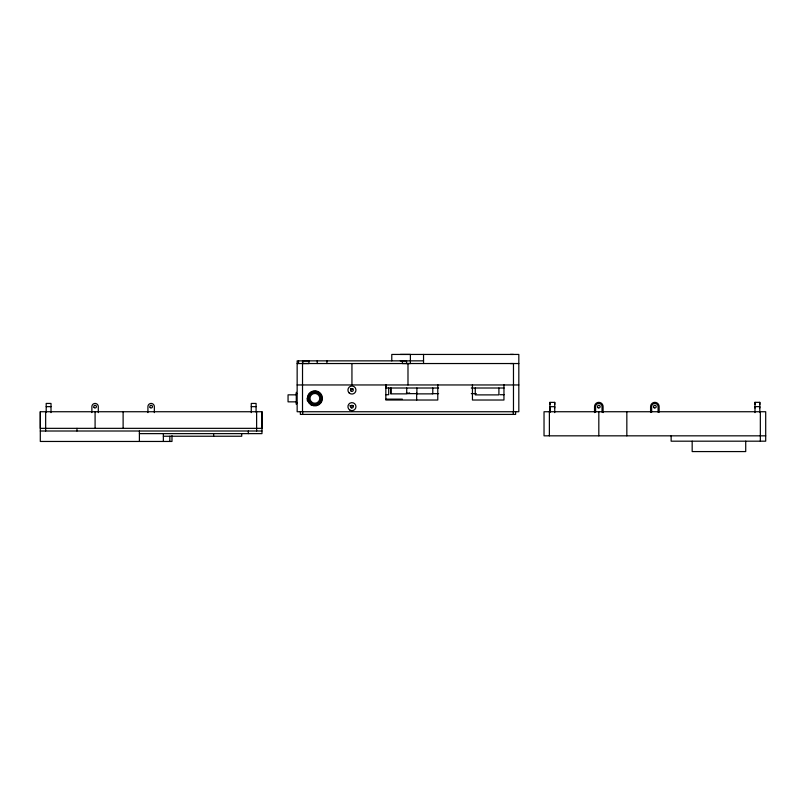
<?xml version="1.0" encoding="UTF-8"?>
<svg xmlns="http://www.w3.org/2000/svg" width="806" height="806" viewBox="0 0 806 806"><rect width="100%" height="100%" fill="white"/><g stroke="black" fill="none" stroke-linecap="round" stroke-linejoin="round"><path stroke-width="1.21" d="M40.3 411.735L40.3 428.339L261.97 428.339L261.97 411.735L40.3 411.735L40.3 441.456L171.98 441.456L171.98 435.653M45.66 411.735L45.66 431.009M256.62 411.735L256.62 431.009M391.776 360.866L391.776 354.439L518.822 354.439L518.822 411.735L297.152 411.735L297.152 360.866L406.567 360.856L406.567 363.536L402.406 363.526L402.406 360.846M549.38 435.834L549.38 411.735M549.914 404.521L549.914 402.375L554.74 402.375L554.74 407.987M554.74 412.632L554.74 406.667L549.914 406.667L549.914 412.198L549.914 402.375M554.74 404.521L554.74 402.375M594.536 412.591L594.536 406.637A4.282 4.282 0 0 1 598.818 402.345A4.282 4.282 0 0 1 603.1 406.637L603.1 412.591M595.604 412.198L595.604 406.647A3.214 3.214 0 0 1 598.818 403.433A3.214 3.214 0 0 1 602.032 406.647L602.032 412.198M598.818 435.834L598.818 411.735M626.836 435.834L626.836 411.735M650.583 412.188L650.583 406.637A4.282 4.282 0 0 1 654.865 402.345A4.282 4.282 0 0 1 659.147 406.637L659.147 412.188M651.651 412.198L651.651 406.647A3.214 3.214 0 0 1 654.865 403.433A3.214 3.214 0 0 1 658.079 406.647L658.079 412.198M671.136 435.834L671.136 441.184L765.7 441.184L765.7 411.735L544.03 411.735L544.03 435.834L765.7 435.834M692.173 441.184L692.173 451.572L745.721 451.572L745.721 441.184M754.99 412.612L754.99 406.637L759.806 406.637L759.806 412.198M754.99 404.491L754.99 402.345L759.806 402.345L759.806 407.987M759.806 404.491L759.806 402.345M760.34 441.184L760.34 411.735M400.29 354.439L410.385 354.428L410.385 363.526L406.567 363.536M400.29 360.866L423.543 360.846M302.532 363.536L308.92 363.526L308.92 360.846L302.532 360.866L302.512 411.735M297.152 363.536L518.822 363.536M297.152 384.956L518.822 384.956M385.832 388.008L438.625 388.008M471.298 388.008L504.093 388.008M350.429 388.714L352.947 388.714M296.276 393.57L297.152 393.57M407.201 393.64L417.256 393.64M432.338 393.64L438.625 393.64M471.298 393.64L476.326 393.64M385.832 394.708L388.683 394.708L388.683 388.008M500.123 394.708L504.093 394.708M296.276 394.839L288.054 394.839L288.054 401.851L296.276 401.851M386.024 399.151L402.355 399.151M296.276 403.131L297.152 403.131M349.703 405.841L353.431 405.841M46.194 406.647L51.01 406.647M251.26 406.647L256.086 406.647M40.3 431.009L261.97 431.009M139.398 433.628L261.97 433.628L261.97 411.735M163.356 436.237L241.74 436.237L241.679 433.628M510.319 354.428L513.472 354.439M510.319 363.526L513.472 363.536L513.472 411.735M754.99 402.345L754.99 407.987M515.618 411.735L515.618 414.415L300.366 414.415L300.366 411.735M513.251 411.735L513.251 414.415M503.952 384.573L503.952 400.018L472.447 400.018L472.447 384.643M498.904 388.008L498.904 394.89L475.268 394.89L475.268 388.008M437.779 384.643L437.779 400.018L385.832 400.018L385.832 384.956M432.792 388.008L432.792 393.872L416.893 393.872L416.893 388.008M423.543 354.428L423.543 363.526M416.662 392.895L416.662 400.169M407.987 363.536L407.987 384.956M406.718 388.008L406.718 393.872L390.809 393.872L390.809 388.008M390.87 388.008L390.87 393.64M386.356 384.956L386.437 388.008M351.94 363.536L351.94 384.956M326.924 360.846L326.924 363.526M317.232 360.846L317.232 363.526M307.328 398.345L307.328 400.784M302.754 360.866L302.754 363.536M302.734 411.735L302.734 414.415M298.522 360.866L298.522 363.536M296.276 392.29L296.276 404.411M256.086 412.198L256.086 403.433L251.26 403.433L251.26 412.612M248.319 431.009L248.319 433.628M213.64 433.628L213.64 436.237M169.834 436.237L169.834 441.456M163.356 433.628L163.356 441.456M154.349 412.612L154.349 406.647A3.214 3.214 0 0 0 151.135 403.433A3.214 3.214 0 0 0 147.921 406.647L147.921 412.601M139.398 431.009L139.398 441.456M123.117 411.735L123.117 428.339M98.302 412.612L98.302 406.647A3.214 3.214 0 0 0 95.088 403.433A3.214 3.214 0 0 0 91.874 406.647L91.874 412.601M95.088 411.735L95.088 428.339M76.963 428.339L76.963 431.009M51.01 412.612L51.01 403.433L46.194 403.433L46.194 412.198M409.599 392.834A3.214 3.214 0 0 1 406.385 392.834M311.106 404.884A7.546 7.546 0 0 0 322.43 398.345A7.546 7.546 0 0 0 311.106 391.807A7.546 7.546 0 0 0 311.106 404.884M350.993 390.991A1.34 1.34 0 0 0 353.24 390.396A1.34 1.34 0 0 0 351.597 388.754A1.34 1.34 0 0 0 350.993 390.991M351.275 407.806A1.34 1.34 0 0 0 353.28 406.647A1.34 1.34 0 0 0 351.275 405.489A1.34 1.34 0 0 0 351.275 407.806M349.935 410.123A4.02 4.02 0 0 0 355.96 406.647A4.02 4.02 0 0 0 349.935 403.171A4.02 4.02 0 0 0 349.935 410.123M349.099 392.885A4.02 4.02 0 0 0 355.819 391.091A4.02 4.02 0 0 0 350.902 386.165A4.02 4.02 0 0 0 349.099 392.885M598.143 407.806A1.34 1.34 0 0 0 600.158 406.647A1.34 1.34 0 0 0 598.143 405.489A1.34 1.34 0 0 0 598.143 407.806M654.19 407.806A1.34 1.34 0 0 0 656.205 406.647A1.34 1.34 0 0 0 654.19 405.489A1.34 1.34 0 0 0 654.19 407.806M94.141 407.594A1.34 1.34 0 0 0 96.377 406.99A1.34 1.34 0 0 0 94.745 405.358A1.34 1.34 0 0 0 94.141 407.594M150.188 407.594A1.34 1.34 0 0 0 152.425 406.99A1.34 1.34 0 0 0 150.793 405.358A1.34 1.34 0 0 0 150.188 407.594M309.917 403.312A7.012 7.012 0 0 0 321.654 400.159A7.012 7.012 0 0 0 313.06 391.575A7.012 7.012 0 0 0 309.917 403.312M310.522 402.698A6.156 6.156 0 0 0 320.828 399.937A6.156 6.156 0 0 0 313.282 392.401A6.156 6.156 0 0 0 310.522 402.698M311.408 401.811A4.907 4.907 0 0 0 319.619 399.615A4.907 4.907 0 0 0 313.615 393.61A4.907 4.907 0 0 0 311.408 401.811"/></g></svg>
